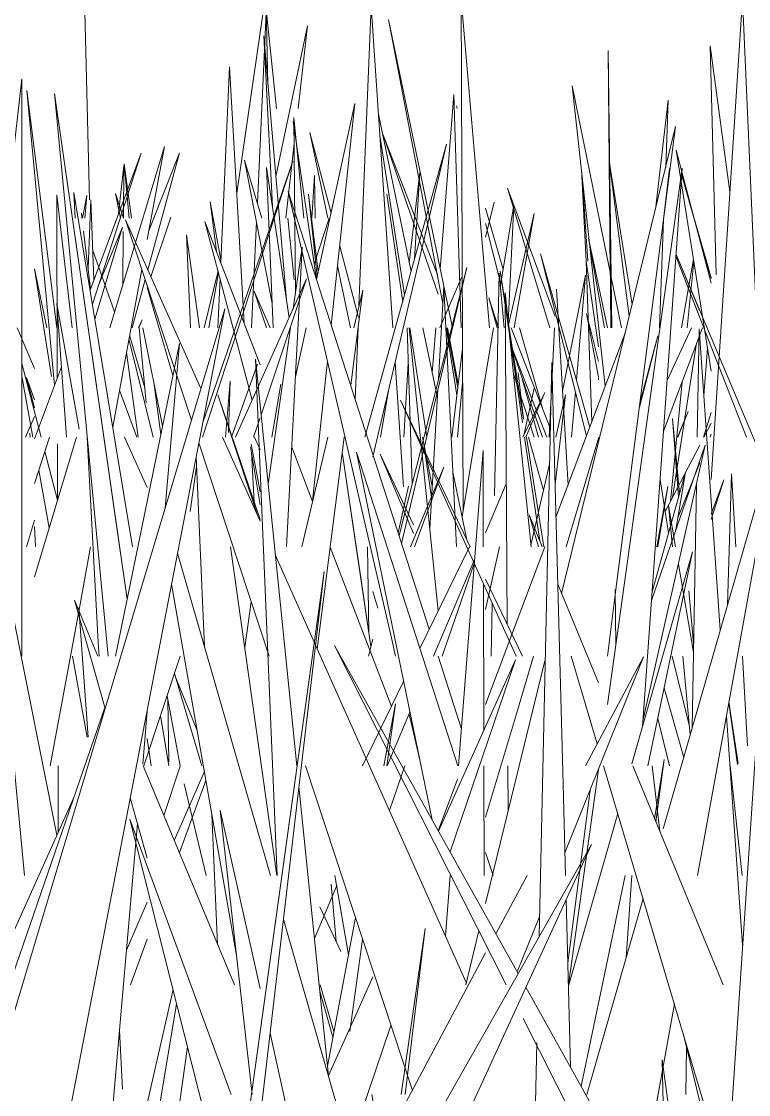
# Model space of a CAD drawing. Header units: millimetres. Extents: x -10020 to 20888, y -4665 to 12339.
# Drawn here: x 1958.84 to 1977.15, y 3088.59 to 3115.61 of the extents above; entities that cross this region are included whole.
import ezdxf

# ---------------------------------------------------------------- set-up
doc = ezdxf.new("R2010")
doc.units = ezdxf.units.MM
doc.layers.add('G-IMPT', color=8, linetype='Continuous', lineweight=9)

# ---------------------------------------------------------------- blocks, each defined once
blk = doc.blocks.new('Grass Array - 25_dwg-439225-West')
at = {"layer": 'G-IMPT'}
for p in [(1973.681, 3107.901), (1973.708, 3107.901)]:
    blk.add_line(p, (1973.62, 3114.884), dxfattribs=at)
blk = doc.blocks.new('Grass Array - 25_dwg-V17-West')
at = {"layer": 'G-IMPT'}
for p, q in [((1976.208, 3104.081), (1977.002, 3116.185)), ((1977.486, 3105.142), (1977.002, 3116.185)), ((1965.514, 3108.594), (1964.945, 3115.249)), ((1965.161, 3110.958), (1964.945, 3115.249)), ((1973.681, 3107.901), (1973.62, 3114.884)), ((1973.708, 3107.901), (1973.62, 3114.884)), ((1964.082, 3114.471), (1963.862, 3109.543)), ((1964.082, 3114.471), (1964.448, 3108.018)), ((1957.516, 3102.383), (1958.85, 3114.172)), ((1958.854, 3102.36), (1958.85, 3114.172)), ((1959.672, 3113.802), (1961.028, 3099.624)), ((1959.672, 3113.802), (1961.349, 3102.163)), ((1961.508, 3101.06), (1959.672, 3113.802)), ((1965.687, 3113.093), (1966.275, 3109.117)), ((1966.275, 3109.117), (1965.687, 3113.093)), ((1961.066, 3107.901), (1962.445, 3112.464)), ((1962.013, 3110.122), (1962.445, 3112.464)), ((1967.492, 3105.142), (1969.55, 3112.52)), ((1967.691, 3104.648), (1969.55, 3112.52)), ((1963.402, 3105.142), (1965.673, 3112.095)), ((1963.408, 3105.511), (1965.673, 3112.095)), ((1973.883, 3100.448), (1975.479, 3111.915)), ((1974.481, 3097.85), (1975.479, 3111.915)), ((1960.377, 3110.66), (1960.487, 3111.228)), ((1960.437, 3110.66), (1960.487, 3111.228)), ((1960.52, 3109.396), (1960.593, 3111.124)), ((1960.663, 3109.096), (1960.593, 3111.124)), ((1960.369, 3110.66), (1960.354, 3110.782)), ((1960.36, 3110.66), (1960.354, 3110.782)), ((1960.581, 3108.878), (1960.408, 3110.33)), ((1960.694, 3108.112), (1961.392, 3110.433)), ((1960.775, 3108.944), (1961.392, 3110.433)), ((1963.329, 3107.901), (1962.998, 3110.241)), ((1963.101, 3107.901), (1962.998, 3110.241)), ((1973.372, 3107.42), (1973.062, 3109.578)), ((1973.204, 3105.527), (1973.062, 3109.578)), ((1959.481, 3107.901), (1959.169, 3109.387)), ((1959.601, 3106.673), (1959.169, 3109.387)), ((1961.142, 3105.405), (1961.873, 3109.367)), ((1968.351, 3102.67), (1970.055, 3109.421)), ((1968.416, 3102.469), (1970.055, 3109.421)), ((1963.844, 3109.14), (1963.789, 3107.901)), ((1964.233, 3105.142), (1966.024, 3109.134)), ((1964.877, 3105.702), (1966.024, 3109.134)), ((1969.377, 3107.901), (1969.921, 3109.163)), ((1967.133, 3106.452), (1967.436, 3108.846)), ((1967.211, 3107.901), (1967.436, 3108.846)), ((1972.608, 3103.938), (1972.313, 3108.87)), ((1957.212, 3085.829), (1963.961, 3108.374)), ((1961.85, 3097.44), (1963.961, 3108.374)), ((1968.679, 3103.968), (1968.554, 3107.901)), ((1969.336, 3100.771), (1968.604, 3107.901)), ((1972.128, 3105.142), (1972.265, 3107.901)), ((1972.302, 3103.125), (1974.043, 3107.76)), ((1974.405, 3105.901), (1974.864, 3107.692)), ((1974.427, 3106.07), (1974.864, 3107.692)), ((1975.174, 3064.959), (1978.032, 3107.811)), ((1961.215, 3099.624), (1962.822, 3107.504)), ((1962.46, 3103.36), (1962.822, 3107.504)), ((1958.853, 3106.999), (1959.34, 3105.142)), ((1959.34, 3105.142), (1958.853, 3106.999)), ((1964.784, 3106.985), (1964.135, 3105.142)), ((1958.853, 3106.677), (1959.131, 3105.142)), ((1971.488, 3105.597), (1971.348, 3106.767)), ((1967.887, 3105.142), (1968.096, 3106.361)), ((1971.472, 3105.142), (1972.023, 3106.269)), ((1971.547, 3105.142), (1972.023, 3106.269)), ((1972.28, 3103.956), (1972.546, 3106.21)), ((1972.298, 3105.142), (1972.546, 3106.21)), ((1975.629, 3105.791), (1975.36, 3105.142)), ((1975.36, 3105.142), (1975.629, 3105.791)), ((1975.629, 3105.791), (1975.371, 3105.142)), ((1964.69, 3105.142), (1964.853, 3105.63)), ((1959.172, 3101.63), (1960.233, 3105.142)), ((1964.853, 3103.441), (1964.61, 3104.903)), ((1964.853, 3103.77), (1964.631, 3104.967)), ((1965.9, 3102.383), (1966.556, 3105.142)), ((1966.293, 3099.803), (1966.968, 3105.142)), ((1972.559, 3102.383), (1973.38, 3105.142)), ((1975.002, 3095.28), (1977.834, 3105.142)), ((1975.868, 3094.106), (1977.848, 3105.049)), ((1959.433, 3104.786), (1959.755, 3103.56)), ((1959.755, 3103.56), (1959.433, 3104.786)), ((1963.453, 3099.871), (1963.243, 3104.657)), ((1964.632, 3104.765), (1964.713, 3103.339)), ((1966.92, 3104.764), (1967.395, 3101.554)), ((1967.644, 3099.869), (1966.92, 3104.764)), ((1970.467, 3104.805), (1969.85, 3096.865)), ((1970.473, 3102.383), (1970.467, 3104.805)), ((1971.67, 3102.426), (1972.142, 3104.465)), ((1959.281, 3104.313), (1959.544, 3102.861)), ((1976.528, 3104.071), (1976.212, 3103.071)), ((1976.528, 3104.071), (1976.212, 3103.203)), ((1976.722, 3104.218), (1976.62, 3100.916)), ((1976.62, 3100.916), (1976.722, 3104.218)), ((1976.722, 3104.218), (1976.831, 3102.383)), ((1968.33, 3102.735), (1968.588, 3103.908)), ((1970.531, 3102.735), (1971.051, 3103.966)), ((1974.844, 3102.383), (1975.119, 3103.901)), ((1974.868, 3102.383), (1975.119, 3103.901)), ((1958.97, 3102.383), (1959.172, 3103.057)), ((1958.854, 3102.36), (1958.855, 3099.624)), ((1960.301, 3100.847), (1960.585, 3102.383)), ((1965.117, 3094.106), (1962.774, 3102.225)), ((1965.277, 3094.106), (1964.108, 3102.383)), ((1968.872, 3099.823), (1970.124, 3102.383)), ((1970.531, 3098.411), (1972.023, 3102.383)), ((1969.219, 3099.624), (1970.256, 3102.082)), ((1963.832, 3094.538), (1962.623, 3101.442)), ((1967.644, 3099.869), (1967.395, 3101.554)), ((1970.483, 3097.753), (1970.475, 3101.454)), ((1973.791, 3101.309), (1973.809, 3099.918)), ((1960.301, 3100.847), (1959.566, 3096.865)), ((1960.765, 3099.624), (1960.176, 3101.041)), ((1960.948, 3098.309), (1960.176, 3101.041)), ((1973.883, 3100.448), (1973.598, 3098.407)), ((1967.583, 3099.624), (1967.691, 3100.054)), ((1960.13, 3099.624), (1960.498, 3097.588)), ((1961.922, 3096.865), (1962.844, 3099.624)), ((1969.344, 3095.222), (1971.286, 3099.537)), ((1969.637, 3094.698), (1971.286, 3099.537)), ((1971.331, 3098.257), (1971.738, 3099.624)), ((1972.527, 3094.671), (1974.508, 3099.607)), ((1973.046, 3096.865), (1974.508, 3099.607)), ((1976.995, 3099.624), (1977.129, 3097.369)), ((1963.386, 3096.865), (1962.699, 3099.188)), ((1967.427, 3096.865), (1968.466, 3098.991)), ((1962.843, 3096.865), (1962.511, 3098.626)), ((1956.334, 3084.944), (1960.94, 3098.336)), ((1961.896, 3096.904), (1962.013, 3098.24)), ((1968.055, 3096.865), (1968.625, 3098.217)), ((1971.331, 3098.257), (1970.531, 3095.572)), ((1961.85, 3097.44), (1958.543, 3080.311)), ((1962.112, 3096.865), (1962.013, 3097.557)), ((1962.112, 3096.865), (1962.013, 3097.557)), ((1964.206, 3091.347), (1961.912, 3096.865)), ((1970.491, 3094.106), (1970.485, 3096.865)), ((1973.371, 3096.775), (1972.616, 3091.347)), ((1974.915, 3095.22), (1974.721, 3096.865)), ((1962.692, 3094.989), (1963.449, 3096.724)), ((1969.338, 3095.232), (1969.825, 3096.53)), ((1962.819, 3094.684), (1963.489, 3096.499)), ((1962.939, 3096.41), (1963.494, 3094.106)), ((1960.159, 3096.064), (1958.042, 3091.347)), ((1962.013, 3094.539), (1961.583, 3096.059)), ((1964.853, 3091.254), (1963.85, 3095.752)), ((1964.653, 3088.588), (1963.85, 3095.752)), ((1964.12, 3088.588), (1961.576, 3095.524)), ((1964.028, 3085.829), (1961.576, 3095.524)), ((1963.639, 3095.641), (1963.783, 3092.365)), ((1959.964, 3074.793), (1961.766, 3095.413)), ((1963.832, 3094.538), (1964.26, 3092.092)), ((1967.076, 3092.104), (1966.738, 3094.106)), ((1969.518, 3092.583), (1969.636, 3094.106)), ((1970.79, 3092.636), (1971.574, 3094.106)), ((1974.069, 3092.03), (1974.216, 3094.106)), ((1966.782, 3093.848), (1966.221, 3092.518)), ((1966.642, 3093.881), (1966.769, 3092.438)), ((1961.487, 3092.226), (1962.013, 3093.431)), ((1974.496, 3093.52), (1973.08, 3088.588)), ((1967.384, 3086.251), (1965.438, 3092.992)), ((1971.325, 3091.679), (1971.892, 3093.091)), ((1961.588, 3091.347), (1962.013, 3092.498)), ((1967.158, 3085.829), (1970.531, 3092.152)), ((1967.203, 3090.464), (1967.691, 3091.549)), ((1962.661, 3091.234), (1960.808, 3083.07)), ((1966.686, 3090.032), (1966.356, 3091.192)), ((1966.713, 3090.175), (1966.369, 3091.347)), ((1974.426, 3086.135), (1975.283, 3090.873)), ((1967.203, 3090.464), (1966.573, 3089.064)), ((1967.097, 3087.245), (1968.147, 3090.326)), ((1965.728, 3087.331), (1965.104, 3090.129)), ((1975.688, 3084.252), (1974.975, 3089.46)), ((1975.062, 3085.829), (1974.975, 3089.46)), ((1967.88, 3087.338), (1967.669, 3088.588))]:
    blk.add_line(p, q, dxfattribs=at)
blk = doc.blocks.new('Grass Array - Grass Array-439229-West')
for name in ['Grass Array - 25_dwg-V17-West', 'Grass Array - 25_dwg-439225-West']:
    blk.add_blockref(name, (0, 0))
blk = doc.blocks.new('Grass Array - Grass Array-V20-West')
blk.add_blockref('Grass Array - 25_dwg-439225-West', (0, 0))
blk.add_blockref('Grass Array - 25_dwg-439225-West', (0, 0))
blk = doc.blocks.new('Grass Array - 25_dwg-V23-West')
at = {"layer": 'G-IMPT'}
for p, q in [((1962.101, 3109.186), (1962.604, 3110.688)), ((1962.103, 3109.181), (1962.604, 3110.688)), ((1975.92, 3108.334), (1975.325, 3109.745)), ((1975.884, 3108.259), (1975.322, 3109.701))]:
    blk.add_line(p, q, dxfattribs=at)
blk = doc.blocks.new('Grass Array - 25_dwg-V24-West')
at = {"layer": 'G-IMPT'}
for p, q in [((1964.263, 3111.288), (1965.035, 3116.557)), ((1964.783, 3111.046), (1965.035, 3116.557)), ((1967.342, 3108.449), (1967.648, 3115.995)), ((1968.193, 3107.901), (1967.648, 3115.995)), ((1970.629, 3107.901), (1969.913, 3116.187)), ((1969.965, 3103.293), (1969.913, 3116.187)), ((1958.982, 3113.874), (1959.679, 3106.457)), ((1958.982, 3113.874), (1959.736, 3107.901)), ((1966.275, 3109.116), (1967.24, 3113.544)), ((1966.645, 3107.968), (1967.24, 3113.544)), ((1974.805, 3110.876), (1975.131, 3113.635)), ((1975.065, 3111.939), (1975.131, 3113.635)), ((1968.656, 3109.314), (1967.831, 3113.281)), ((1967.831, 3113.28), (1968.656, 3109.314)), ((1965.957, 3110.66), (1965.705, 3113.194)), ((1965.742, 3108.757), (1965.705, 3113.194)), ((1966.104, 3112.821), (1966.555, 3110.66)), ((1966.104, 3112.821), (1966.639, 3110.784)), ((1966.104, 3112.821), (1966.639, 3110.784)), ((1968.492, 3108.728), (1967.868, 3112.74)), ((1972.441, 3101.21), (1975.316, 3112.965)), ((1973.813, 3101.309), (1975.316, 3112.965)), ((1960.571, 3108.85), (1961.856, 3112.297)), ((1960.63, 3108.496), (1961.856, 3112.297)), ((1962.024, 3109.359), (1962.825, 3112.304)), ((1962.053, 3110.34), (1962.825, 3112.304)), ((1976.212, 3109.024), (1975.331, 3112.376)), ((1976.212, 3106.802), (1975.331, 3112.376)), ((1965.155, 3108.508), (1964.463, 3112.122)), ((1964.897, 3110.66), (1964.463, 3112.122)), ((1965.581, 3108.146), (1965.015, 3111.932)), ((1965.18, 3107.901), (1965.015, 3111.932)), ((1974.221, 3108.487), (1973.653, 3112.045)), ((1974.149, 3108.192), (1973.653, 3112.045)), ((1968.61, 3109.535), (1968.878, 3111.81)), ((1968.744, 3109.631), (1968.878, 3111.81)), ((1960.117, 3107.901), (1959.737, 3111.251)), ((1959.746, 3106.636), (1959.737, 3111.251)), ((1961.643, 3102.383), (1960.164, 3111.31)), ((1960.199, 3110.66), (1960.164, 3111.31)), ((1965.562, 3111.328), (1969.111, 3100.311)), ((1965.562, 3111.328), (1968.168, 3100.05)), ((1970.9, 3108.929), (1971.241, 3110.986)), ((1971.101, 3108.028), (1971.241, 3110.986)), ((1961.461, 3110.619), (1963.36, 3106.368)), ((1961.461, 3110.619), (1963.123, 3105.575)), ((1963.123, 3105.575), (1961.461, 3110.619)), ((1962.101, 3109.186), (1962.604, 3110.688)), ((1962.103, 3109.181), (1962.604, 3110.688)), ((1964.853, 3106.963), (1963.465, 3110.579)), ((1963.465, 3110.579), (1964.652, 3106.077)), ((1964.639, 3107.901), (1964.761, 3110.567)), ((1974.907, 3107.901), (1975.013, 3110.618)), ((1965.52, 3102.383), (1965.909, 3109.929)), ((1965.689, 3108.386), (1965.909, 3109.929)), ((1966.857, 3109.954), (1967.33, 3108.154)), ((1966.857, 3109.954), (1967.33, 3108.154)), ((1973.072, 3105.174), (1971.916, 3109.764)), ((1973.156, 3105.398), (1971.916, 3109.764)), ((1977.773, 3103.936), (1975.325, 3109.745)), ((1977.1, 3105.142), (1975.322, 3109.701)), ((1966.805, 3109.463), (1967.131, 3107.901)), ((1970.755, 3103.675), (1970.868, 3109.273)), ((1970.994, 3107.901), (1970.868, 3109.273)), ((1971.458, 3105.511), (1970.9, 3109.323)), ((1971.488, 3105.597), (1970.9, 3109.323)), ((1961.628, 3107.901), (1961.957, 3109.113)), ((1969.482, 3108.94), (1969.345, 3106.61)), ((1969.482, 3108.94), (1969.796, 3102.383)), ((1965.107, 3107.901), (1964.706, 3108.82)), ((1965.01, 3107.901), (1964.706, 3108.82)), ((1971.674, 3102.383), (1971.024, 3108.788)), ((1971.07, 3100.435), (1971.024, 3108.788)), ((1960.294, 3105.345), (1959.735, 3108.512)), ((1959.979, 3105.142), (1959.735, 3108.512)), ((1973.372, 3107.053), (1973.071, 3108.257)), ((1973.372, 3106.656), (1973.071, 3108.257)), ((1958.736, 3107.901), (1959.172, 3106.875)), ((1965.055, 3103.957), (1965.619, 3107.901)), ((1965.741, 3106.665), (1966.01, 3107.901)), ((1967.246, 3106.101), (1967.319, 3107.901)), ((1969.05, 3105.142), (1968.621, 3107.901)), ((1968.949, 3107.901), (1969.317, 3106.131)), ((1969.317, 3106.133), (1968.95, 3107.901)), ((1969.94, 3103.139), (1970.729, 3107.901)), ((1972.142, 3105.413), (1971.174, 3107.901)), ((1975.009, 3105.295), (1975.993, 3107.901)), ((1975.1, 3106.575), (1975.718, 3107.901)), ((1975.905, 3107.876), (1975.858, 3105.142)), ((1975.905, 3107.876), (1976.44, 3100.29)), ((1962.161, 3105.142), (1961.55, 3107.617)), ((1969.682, 3105.142), (1969.949, 3107.375)), ((1971.156, 3107.489), (1972.073, 3105.142)), ((1971.156, 3107.484), (1971.962, 3105.142)), ((1961.782, 3105.142), (1961.488, 3107.28)), ((1964.734, 3107.107), (1965.279, 3094.106)), ((1964.734, 3107.107), (1965.778, 3096.865)), ((1966.171, 3103.53), (1966.548, 3107.062)), ((1959.172, 3105.098), (1959.85, 3106.917)), ((1968.463, 3103.893), (1968.252, 3107.025)), ((1968.468, 3105.142), (1968.582, 3107.001)), ((1971.881, 3092.572), (1972.198, 3107.028)), ((1972.481, 3096.4), (1972.198, 3107.028)), ((1963.98, 3105.142), (1964.097, 3106.55)), ((1964.058, 3105.257), (1964.097, 3106.55)), ((1969.822, 3105.142), (1969.952, 3106.518)), ((1971.866, 3105.142), (1971.455, 3106.616)), ((1973.372, 3106.584), (1973.375, 3106.637)), ((1973.372, 3106.608), (1973.375, 3106.637)), ((1965.152, 3105.142), (1965.376, 3106.476)), ((1969.33, 3106.346), (1969.124, 3102.836)), ((1971.494, 3105.188), (1971.756, 3106.38)), ((1964.797, 3103.15), (1963.786, 3106.212)), ((1964.853, 3103.067), (1963.786, 3106.212)), ((1970.143, 3102.383), (1968.387, 3106.074)), ((1971.302, 3099.624), (1968.387, 3106.074)), ((1958.947, 3105.142), (1959.172, 3105.663)), ((1975.239, 3105.614), (1975.389, 3103.638)), ((1975.239, 3105.614), (1975.415, 3103.732)), ((1959.065, 3105.142), (1959.055, 3105.248)), ((1959.06, 3105.142), (1959.055, 3105.248)), ((1959.172, 3103.976), (1959.548, 3105.142)), ((1959.751, 3103.574), (1959.749, 3104.972)), ((1960.779, 3099.982), (1960.499, 3105.142)), ((1961.442, 3105.142), (1962.013, 3103.875)), ((1963.311, 3105.005), (1965.084, 3099.624)), ((1965.084, 3099.624), (1963.311, 3105.005)), ((1963.908, 3105.142), (1964.853, 3103.026)), ((1966.172, 3103.527), (1965.649, 3104.889)), ((1968.94, 3105.142), (1969.187, 3103.912)), ((1969.187, 3103.912), (1968.94, 3105.142)), ((1971.894, 3102.533), (1971.512, 3105.142)), ((1971.994, 3102.383), (1971.559, 3105.142)), ((1974.492, 3097.996), (1976.062, 3104.94)), ((1974.707, 3101.026), (1976.062, 3104.94)), ((1969.828, 3096.865), (1967.277, 3104.763)), ((1969.183, 3095.509), (1967.277, 3104.763)), ((1968.718, 3102.719), (1967.877, 3104.712)), ((1968.712, 3102.935), (1967.877, 3104.712)), ((1963.254, 3104.408), (1963.088, 3103.272)), ((1968.638, 3102.383), (1969.481, 3104.387)), ((1968.742, 3102.383), (1969.481, 3104.387)), ((1970.061, 3102.555), (1969.706, 3104.266)), ((1969.706, 3104.262), (1970.06, 3102.558)), ((1974.722, 3101.247), (1975.564, 3104.265)), ((1975.137, 3102.736), (1974.923, 3104.079)), ((1975.324, 3102.81), (1975.564, 3104.265)), ((1959.734, 3095.117), (1957.99, 3103.863)), ((1958.919, 3094.106), (1957.99, 3103.863)), ((1975.837, 3103.945), (1975.731, 3097.82)), ((1975.233, 3102.383), (1975.134, 3103.42)), ((1975.311, 3102.383), (1975.134, 3103.42)), ((1971.625, 3103.185), (1971.956, 3102.383)), ((1971.625, 3103.185), (1971.863, 3102.383)), ((1971.863, 3102.383), (1971.625, 3103.185)), ((1959.198, 3102.383), (1959.172, 3102.896)), ((1968.157, 3098.358), (1966.617, 3102.369)), ((1967.56, 3102.383), (1967.592, 3100.224)), ((1970.531, 3100.802), (1970.878, 3102.383)), ((1974.215, 3096.915), (1975.736, 3102.252)), ((1974.616, 3096.865), (1975.736, 3102.252)), ((1965.237, 3102.166), (1970.044, 3091.406)), ((1969.439, 3099.624), (1970.248, 3101.983)), ((1975.764, 3099.732), (1975.386, 3101.949)), ((1963.103, 3077.552), (1966.463, 3101.756)), ((1966.463, 3101.756), (1963.703, 3078.145)), ((1966.463, 3101.756), (1965.138, 3092.211)), ((1971.456, 3099.624), (1970.531, 3101.568)), ((1972.347, 3101.438), (1973.372, 3098.956)), ((1967.815, 3100.839), (1967.691, 3101.256)), ((1973.813, 3101.309), (1973.596, 3099.624)), ((1975.644, 3101.276), (1975.768, 3099.95)), ((1960.526, 3097.588), (1960.29, 3100.847)), ((1964.466, 3099.847), (1964.631, 3100.997)), ((1970.673, 3099.624), (1970.7, 3100.955)), ((1968.266, 3099.624), (1968.168, 3100.05)), ((1960.779, 3099.982), (1960.798, 3099.624)), ((1971.051, 3091.347), (1966.73, 3099.896)), ((1971.35, 3091.635), (1966.73, 3099.896)), ((1969.332, 3099.624), (1969.923, 3097.79)), ((1970.531, 3093.4), (1972.034, 3099.545)), ((1972.683, 3099.624), (1973.339, 3097.416)), ((1973.339, 3097.416), (1972.683, 3099.624)), ((1975.66, 3097.889), (1975.227, 3099.624)), ((1975.682, 3097.65), (1975.495, 3099.624)), ((1962.73, 3099.083), (1963.269, 3097.752)), ((1975.518, 3097.078), (1975.023, 3098.822)), ((1962.527, 3098.54), (1962.556, 3096.966)), ((1967.972, 3096.865), (1968.265, 3098.423)), ((1968.047, 3096.865), (1968.265, 3098.423)), ((1976.872, 3096.9), (1976.654, 3098.451)), ((1976.89, 3096.926), (1976.659, 3098.478)), ((1962.557, 3096.865), (1962.347, 3098.136)), ((1968.904, 3096.865), (1968.603, 3098.165)), ((1974.864, 3098.055), (1975.163, 3096.865)), ((1976.594, 3098.117), (1977.001, 3092.349)), ((1959.765, 3096.865), (1959.768, 3095.193)), ((1962.432, 3095.614), (1962.844, 3096.861)), ((1968.686, 3088.692), (1965.993, 3096.865)), ((1968.686, 3088.692), (1965.993, 3096.865)), ((1968.107, 3095.741), (1968.493, 3096.865)), ((1971.097, 3095.712), (1971.09, 3096.865)), ((1973.503, 3096.865), (1974.577, 3093.25)), ((1976.606, 3086.421), (1973.503, 3096.865)), ((1974.235, 3096.865), (1976.514, 3091.347)), ((1974.785, 3095.533), (1975.025, 3097.024)), ((1974.817, 3095.458), (1975.025, 3097.024)), ((1976.987, 3094.106), (1976.689, 3096.865)), ((1966.573, 3089.06), (1965.83, 3096.347)), ((1972.481, 3096.4), (1972.542, 3094.106)), ((1973.161, 3096.252), (1972.601, 3091.902)), ((1972.964, 3092.528), (1973.859, 3095.666)), ((1965.248, 3077.552), (1973.194, 3094.888)), ((1968.553, 3086.7), (1973.194, 3094.888)), ((1970.531, 3094.686), (1970.719, 3094.106)), ((1972.938, 3088.795), (1974.043, 3094.106)), ((1966.888, 3092.186), (1966.356, 3093.313)), ((1972.558, 3093.501), (1972.67, 3089.274)), ((1966.549, 3089.301), (1967.252, 3093.042)), ((1976.606, 3086.421), (1974.577, 3093.25)), ((1968.403, 3088.588), (1969.006, 3092.769)), ((1968.508, 3088.588), (1969.006, 3092.769)), ((1967.11, 3090.171), (1967.434, 3092.489)), ((1970.029, 3091.347), (1970.362, 3092.709)), ((1972.964, 3092.528), (1972.628, 3091.347)), ((1963.103, 3077.552), (1965.138, 3092.211)), ((1976.212, 3082.941), (1971.544, 3091.288)), ((1961.054, 3080.785), (1962.751, 3090.875)), ((1971.477, 3090.505), (1975.228, 3083.085)), ((1961.31, 3090.202), (1961.391, 3088.719)), ((1976.54, 3085.888), (1975.504, 3090.128)), ((1963.027, 3089.787), (1961.436, 3078.671)), ((1971.673, 3083.07), (1971.822, 3089.9)), ((1975.592, 3089.768), (1975.572, 3088.588))]:
    blk.add_line(p, q, dxfattribs=at)
blk = doc.blocks.new('Grass Array - Grass Array-V25-West')
for name in ['Grass Array - 25_dwg-V24-West', 'Grass Array - 25_dwg-V23-West']:
    blk.add_blockref(name, (0, 0))
blk = doc.blocks.new('Grass Array - 25_dwg-V28-West')
at = {"layer": 'G-IMPT'}
for p in [(1973.668, 3109.295), (1973.692, 3109.179)]:
    blk.add_line(p, (1973.62, 3114.884), dxfattribs=at)
blk = doc.blocks.new('Grass Array - 25_dwg-V29-West')
at = {"layer": 'G-IMPT'}
for p in [(1973.668, 3109.295), (1973.692, 3109.179)]:
    blk.add_line(p, (1973.62, 3114.884), dxfattribs=at)
blk = doc.blocks.new('Grass Array - 25_dwg-V30-West')
at = {"layer": 'G-IMPT'}
for p in [(1973.681, 3107.901), (1973.708, 3107.901)]:
    blk.add_line(p, (1973.62, 3114.884), dxfattribs=at)
blk = doc.blocks.new('Grass Array - Grass Array-440235-West')
for name in ['Grass Array - 25_dwg-V30-West', 'Grass Array - 25_dwg-439225-West', 'Grass Array - 25_dwg-439225-West', 'Grass Array - 25_dwg-439225-West', 'Grass Array - 25_dwg-439225-West', 'Grass Array - 25_dwg-439225-West', 'Grass Array - 25_dwg-439225-West', 'Grass Array - 25_dwg-V28-West', 'Grass Array - 25_dwg-V28-West', 'Grass Array - 25_dwg-V29-West']:
    blk.add_blockref(name, (0, 0))
blk = doc.blocks.new('Grass Array - 25_dwg-V31-West')
at = {"layer": 'G-IMPT'}
for p, q in [((1962.101, 3109.186), (1962.604, 3110.688)), ((1962.103, 3109.181), (1962.604, 3110.688)), ((1975.92, 3108.334), (1975.325, 3109.745)), ((1975.884, 3108.259), (1975.322, 3109.701))]:
    blk.add_line(p, q, dxfattribs=at)
blk = doc.blocks.new('Grass Array - 25_dwg-V32-West')
at = {"layer": 'G-IMPT'}
for p, q in [((1962.101, 3109.186), (1962.604, 3110.688)), ((1962.103, 3109.181), (1962.604, 3110.688)), ((1975.92, 3108.334), (1975.325, 3109.745)), ((1975.884, 3108.259), (1975.322, 3109.701))]:
    blk.add_line(p, q, dxfattribs=at)
blk = doc.blocks.new('Grass Array - Grass Array-V35-West')
for name in ['Grass Array - 25_dwg-V31-West', 'Grass Array - 25_dwg-V32-West', 'Grass Array - 25_dwg-V23-West', 'Grass Array - 25_dwg-V23-West', 'Grass Array - 25_dwg-V23-West', 'Grass Array - 25_dwg-V23-West', 'Grass Array - 25_dwg-V23-West', 'Grass Array - 25_dwg-V23-West', 'Grass Array - 25_dwg-V23-West', 'Grass Array - 25_dwg-V23-West']:
    blk.add_blockref(name, (0, 0))
blk = doc.blocks.new('Grass Array - 25_dwg-V46-West')
at = {"layer": 'G-IMPT'}
for p in [(1976.141, 3109.399), (1976.14, 3109.391)]:
    blk.add_line(p, (1975.47, 3111.732), dxfattribs=at)
blk = doc.blocks.new('Grass Array - 25_dwg-V47-West')
at = {"layer": 'G-IMPT'}
for p, q in [((1965.05, 3114.025), (1965.002, 3115.957)), ((1965.265, 3113.419), (1965.006, 3115.919)), ((1969.693, 3107.901), (1968.087, 3115.664)), ((1969.456, 3108.501), (1968.087, 3115.664)), ((1976.683, 3111.32), (1976.181, 3114.996)), ((1976.339, 3109.236), (1976.181, 3114.996)), ((1973.952, 3107.901), (1972.714, 3113.989)), ((1972.714, 3113.989), (1973.542, 3106.427)), ((1969.389, 3109.372), (1969.731, 3113.774)), ((1969.916, 3107.901), (1969.731, 3113.774)), ((1969.816, 3113.419), (1969.797, 3113.486)), ((1969.814, 3113.419), (1969.797, 3113.486)), ((1967.942, 3112.779), (1969.34, 3108.746)), ((1967.942, 3112.779), (1969.316, 3109.235)), ((1961.612, 3110.66), (1961.426, 3112.031)), ((1961.553, 3110.66), (1961.426, 3112.031)), ((1975.165, 3111.913), (1975.014, 3110.631)), ((1966.158, 3110.66), (1966.223, 3111.737)), ((1966.238, 3110.66), (1966.223, 3111.737)), ((1973.063, 3109.578), (1972.945, 3111.884)), ((1973.107, 3109.578), (1972.965, 3111.697)), ((1976.212, 3109.153), (1975.47, 3111.732)), ((1976.212, 3109.14), (1975.47, 3111.732)), ((1972.149, 3107.901), (1971.083, 3111.414)), ((1972.279, 3108.182), (1971.083, 3111.414)), ((1961.412, 3110.66), (1961.214, 3111.281)), ((1961.339, 3110.66), (1961.214, 3111.281)), ((1966.291, 3109.187), (1966.071, 3111.26)), ((1966.316, 3109.304), (1966.071, 3111.26)), ((1968.045, 3111.266), (1968.444, 3108.555)), ((1963.865, 3109.607), (1963.598, 3111.071)), ((1963.753, 3109.827), (1963.598, 3111.071)), ((1970.972, 3109.363), (1970.531, 3110.909)), ((1965.711, 3109.107), (1965.55, 3110.66)), ((1970.911, 3108.995), (1970.531, 3110.525)), ((1973.604, 3107.901), (1973.125, 3110.155)), ((1973.522, 3107.901), (1973.125, 3110.155)), ((1961.186, 3108.297), (1960.636, 3109.872)), ((1975.464, 3107.901), (1975.765, 3109.63)), ((1975.61, 3107.901), (1975.774, 3109.575)), ((1972.467, 3106.3), (1973.042, 3109.22)), ((1972.817, 3106.591), (1973.042, 3109.22)), ((1962.658, 3106.699), (1962.013, 3108.913)), ((1970.855, 3107.901), (1970.611, 3108.655)), ((1970.825, 3107.901), (1970.611, 3108.655)), ((1961.984, 3106.01), (1961.808, 3107.901)), ((1962.398, 3105.427), (1961.898, 3107.901)), ((1969.186, 3106.765), (1969.274, 3107.901)), ((1969.809, 3106.203), (1969.54, 3107.901)), ((1969.83, 3106.384), (1969.552, 3107.901)), ((1969.842, 3106.484), (1969.571, 3107.901)), ((1971.975, 3105.842), (1971.388, 3107.901)), ((1961.57, 3107.688), (1961.949, 3106.388)), ((1975.236, 3103.625), (1975.845, 3107.51)), ((1976.023, 3106.195), (1976.12, 3107.385)), ((1959.172, 3106.086), (1958.972, 3106.644)), ((1959.172, 3105.881), (1958.972, 3106.644)), ((1962.354, 3105.212), (1962.174, 3106.533)), ((1971.75, 3105.142), (1971.232, 3106.739)), ((1975.183, 3103.523), (1975.477, 3106.534)), ((1961.746, 3105.142), (1961.313, 3106.331)), ((1972.693, 3105.142), (1972.791, 3106.288)), ((1976.013, 3105.142), (1976.212, 3105.765)), ((1964.853, 3104.824), (1964.712, 3105.142)), ((1968.964, 3105.024), (1969.17, 3103.621)), ((1971.98, 3103.83), (1971.608, 3105.142))]:
    blk.add_line(p, q, dxfattribs=at)
blk = doc.blocks.new('Grass Array - 25_dwg-V48-West')
at = {"layer": 'G-IMPT'}
for p, q in [((1960.424, 3116.683), (1960.553, 3111.124)), ((1965.248, 3111.707), (1966.045, 3115.504)), ((1965.81, 3113.419), (1966.045, 3115.504)), ((1965.498, 3110.66), (1965.711, 3112.541)), ((1961.29, 3110.78), (1961.419, 3111.974)), ((1961.41, 3110.666), (1961.419, 3111.974)), ((1970.531, 3110.185), (1970.748, 3111.06)), ((1966.218, 3109.505), (1966.591, 3110.66)), ((1971.753, 3110.774), (1971.106, 3107.977)), ((1971.753, 3110.774), (1971.253, 3107.901)), ((1961.4, 3109.004), (1961.408, 3110.32)), ((1963.447, 3107.901), (1963.794, 3109.332)), ((1963.559, 3107.901), (1963.806, 3109.287)), ((1961.791, 3107.901), (1961.879, 3108.1)), ((1961.797, 3107.901), (1961.879, 3108.1)), ((1976.027, 3105.142), (1976.212, 3105.496)), ((1976.181, 3105.142), (1976.212, 3105.22)), ((1975.052, 3103.273), (1975.921, 3104.938)), ((1975.374, 3103.11), (1975.924, 3104.494))]:
    blk.add_line(p, q, dxfattribs=at)
blk = doc.blocks.new('Grass Array - Grass Array-V49-West')
for name in ['Grass Array - 25_dwg-V48-West', 'Grass Array - 25_dwg-V47-West', 'Grass Array - 25_dwg-V46-West', 'Grass Array - 25_dwg-V46-West', 'Grass Array - 25_dwg-V46-West']:
    blk.add_blockref(name, (0, 0))

msp = doc.modelspace()

# ---------------------------------------------------------------- block references
for name in ['Grass Array - Grass Array-439229-West', 'Grass Array - Grass Array-V49-West', 'Grass Array - Grass Array-V25-West', 'Grass Array - Grass Array-V20-West', 'Grass Array - Grass Array-440235-West', 'Grass Array - Grass Array-V35-West']:
    msp.add_blockref(name, (0, 0))

doc.saveas('drawing.dxf')
